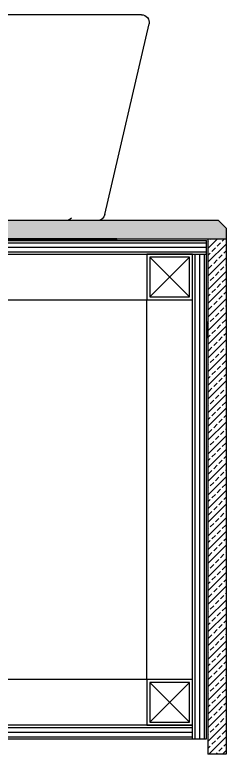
# Model space of a CAD drawing. Header units: millimetres. Extents: x -223175 to 287756, y -120611 to 352956.
# Drawn here: x 279196.4 to 279335, y 80564.6 to 81049.6 of the extents above; entities that cross this region are included whole.
import ezdxf

# ---------------------------------------------------------------- set-up
doc = ezdxf.new("R2010")
doc.units = ezdxf.units.MM
doc.header["$LTSCALE"] = 50
for name, color, linetype in [('back', 8, 'Continuous'), ('DE-1', 1, 'Continuous'), ('DE-253', 253, 'Continuous'), ('DE-3', 3, 'Continuous'), ('DE-6', 6, 'Continuous'), ('DE-8', 8, 'Continuous'), ('I-DIM', 255, 'Continuous'), ('I-F-BATH', 6, 'Continuous'), ('입면- 아웃라인', 2, 'Continuous')]:
    doc.layers.add(name, color=color, linetype=linetype)

# ---------------------------------------------------------------- blocks, each defined once
blk = doc.blocks.new('각파이프')
at = {"layer": 'DE-1'}
blk.add_lwpolyline([(-30, 0), (0, 0), (0, 30), (-30, 30)], close=True, dxfattribs=at)
at = {"layer": 'DE-8'}
for p, q in [((-28, 28), (-2, 2)), ((-2, 28), (-28, 2))]:
    blk.add_line(p, q, dxfattribs=at)
blk.add_lwpolyline([(-28, 2), (-2, 2), (-2, 28), (-28, 28)], close=True, dxfattribs=at)
blk = doc.blocks.new('CL-827-ele-02')
at = {"layer": 'I-F-BATH'}
for p, q in [((-507.5, 315.8), (-327.5, 315.8)), ((-483.33, 184.79), (-512.4, 309.79)), ((-478.43, 180.8), (-327.5, 180.8))]:
    blk.add_line(p, q, dxfattribs=at)
for centre, start, end in [((-507.5, 310.8), 90, 191.7298), ((-478.43, 185.8), 191.7298, 270)]:
    blk.add_arc(centre, 5, start, end, dxfattribs=at)
at = {"layer": 'I-F-BATH', "color": 252}
blk.add_arc((-457.84, 185.8), 5, 223.0278, 270, dxfattribs=at)

msp = doc.modelspace()

# ---------------------------------------------------------------- hatches: boundary and pattern name
at = {"layer": 'back'}
h = msp.add_hatch(dxfattribs=at)
h.set_pattern_fill('ANSI33', color=256, style=0)
h.set_pattern_definition([(45, (306607.3656, 57582.74), (-4.4901281, 4.4901281), []), (45, (306611.856, 57582.74), (-4.4901281, 4.4901281), [3.175, -1.5875])])
h.paths.add_polyline_path([(279334.9534, 80902.5701), (279334.9534, 80909.5701), (279329.9534, 80914.5701), (278736.9528, 80914.5691), (278736.9529, 80902.5691)])
h = msp.add_hatch(dxfattribs=at)
h.set_pattern_fill('ANSI33', color=256, style=0)
h.set_pattern_definition([(45, (306559.37, 57582.74), (-4.4901281, 4.4901281), []), (45, (306563.86, 57582.74), (-4.4901281, 4.4901281), [3.175, -1.5875])])
h.paths.add_polyline_path([(279334.9528, 80902.5701), (279322.9528, 80902.5701), (279322.9528, 80564.5697), (279334.9528, 80564.5697)])
at = {"layer": 'DE-253'}
h = msp.add_hatch(dxfattribs=at)
h.set_pattern_fill('_USER', color=253, scale=3, angle=360, pattern_type=0)
h.set_pattern_definition([(360, (12407693.6648, -3150342.907), (1e-15, 3), [])])
h.paths.add_polyline_path([(278724.9496, 80892.5684), (279321.9528, 80892.5684), (279321.9528, 80901.5672), (278724.9496, 80901.5672)])
h = msp.add_hatch(dxfattribs=at)
h.set_pattern_fill('_USER', color=253, scale=3, angle=90, pattern_type=0)
h.set_pattern_definition([(90, (3510593.6623, 12209005.28), (-3, 9e-16), [])])
h.paths.add_polyline_path([(279312.7248, 80892.567), (279321.7248, 80892.567), (279321.9528, 80574.5669), (279312.9528, 80574.5669)])
h = msp.add_hatch(dxfattribs=at)
h.set_pattern_fill('_USER', color=253, scale=3, angle=360, pattern_type=0)
h.set_pattern_definition([(360, (12407685.0662, -3150660.9808), (1e-15, 3), [])])
h.paths.add_polyline_path([(279312.9528, 80574.5669), (279312.9528, 80583.8308), (278724.9501, 80583.567), (278724.9501, 80574.567)])
at = {"layer": 'I-DIM'}
h = msp.add_hatch(dxfattribs=at)
h.set_pattern_fill('ANSI37', color=250, scale=5, angle=90, style=0)
h.set_pattern_definition([(135, (571634.38463, 170599.4424), (-0.4419417382, -0.4419417382), []), (225, (571634.38463, 170599.4424), (0.4419417382, -0.4419417382), [])])
h.paths.add_polyline_path([(278761.2139, 80901.567), (279263.2146, 80901.5672), (279263.2146, 80902.5672), (278761.2139, 80902.567)])
h = msp.add_hatch(dxfattribs=at)
h.set_pattern_fill('ANSI37', color=250, scale=5, angle=360, style=0)
h.set_pattern_definition([(45, (369019.828, -211548.29416), (-0.4419417382, 0.4419417382), []), (135, (369019.828, -211548.29416), (-0.4419417382, -0.4419417382), [])])
h.paths.add_polyline_path([(279321.9528, 80847.8797), (279321.9528, 80837.8797), (279322.9528, 80837.8797), (279322.9528, 80847.8797)])

# ---------------------------------------------------------------- linework, layer by layer
at = {"layer": 'DE-1'}
for p, q in [((278754.9496, 80862.5669), (279282.9528, 80862.567)), ((279309.9526, 80613.5669), (278735.9501, 80613.5642))]:
    msp.add_line(p, q, dxfattribs=at)
at = {"layer": 'DE-1', "color": 1, "ltscale": 10}
msp.add_line((279282.9528, 80613.5669), (279282.9528, 80862.5697), dxfattribs=at)
at = {"layer": 'DE-3'}
for p, q in [((279329.9534, 80914.5701), (279334.9534, 80909.5701)), ((279334.9534, 80909.5701), (279334.9534, 80902.5726)), ((279322.9528, 80902.5701), (279322.9528, 80564.5697)), ((279334.9528, 80902.5701), (279334.9528, 80564.5697)), ((279334.9528, 80564.5697), (279322.9528, 80564.5697))]:
    msp.add_line(p, q, dxfattribs=at)
msp.add_lwpolyline([(279329.9534, 80914.5701), (278736.9528, 80914.5691), (278736.9529, 80902.5691), (279334.9534, 80902.5701)], dxfattribs=at)
at = {"layer": 'DE-6', "ltscale": 10}
for p, q in [((278724.9501, 80901.5669), (279321.9528, 80901.5699)), ((279321.9528, 80574.5669), (279321.9528, 80901.5699)), ((278724.9501, 80892.5669), (279321.9528, 80892.57)), ((279312.9528, 80574.5669), (279312.9528, 80892.5699)), ((279312.9528, 80583.5669), (278724.9501, 80583.5669)), ((279312.9528, 80574.5669), (279312.9528, 80583.5669)), ((278724.9501, 80574.5669, 0), (279312.9528, 80574.5669)), ((279312.9528, 80574.5669), (279321.9528, 80574.5669))]:
    msp.add_line(p, q, dxfattribs=at)
at = {"layer": 'I-DIM', "color": 250}
for points in [[(278761.2139, 80901.567), (279263.2146, 80901.5672), (279263.2146, 80902.5672), (278761.2139, 80902.567)], [(279321.9528, 80847.8797), (279321.9528, 80837.8797), (279322.9528, 80837.8797), (279322.9528, 80847.8797)]]:
    msp.add_lwpolyline(points, close=True, dxfattribs=at)
at = {"layer": '입면- 아웃라인', "color": 6, "ltscale": 10}
msp.add_line((279276.952, 80914.5698), (279275.9534, 80914.5698), dxfattribs=at)
at = {"layer": '입면- 아웃라인', "color": 1, "ltscale": 10}
msp.add_line((279312.9528, 80583.5669), (278724.9493, 80583.5669), dxfattribs=at)

# ---------------------------------------------------------------- block references
at = {"color": 30, "xscale": -1}
msp.add_blockref('CL-827-ele-02', (278771.9738, 80733.7664), dxfattribs=at)
at = {"color": 0}
for p in [(279312.9528, 80862.567), (279312.9528, 80583.5669)]:
    msp.add_blockref('각파이프', p, dxfattribs=at)

doc.saveas('drawing.dxf')
